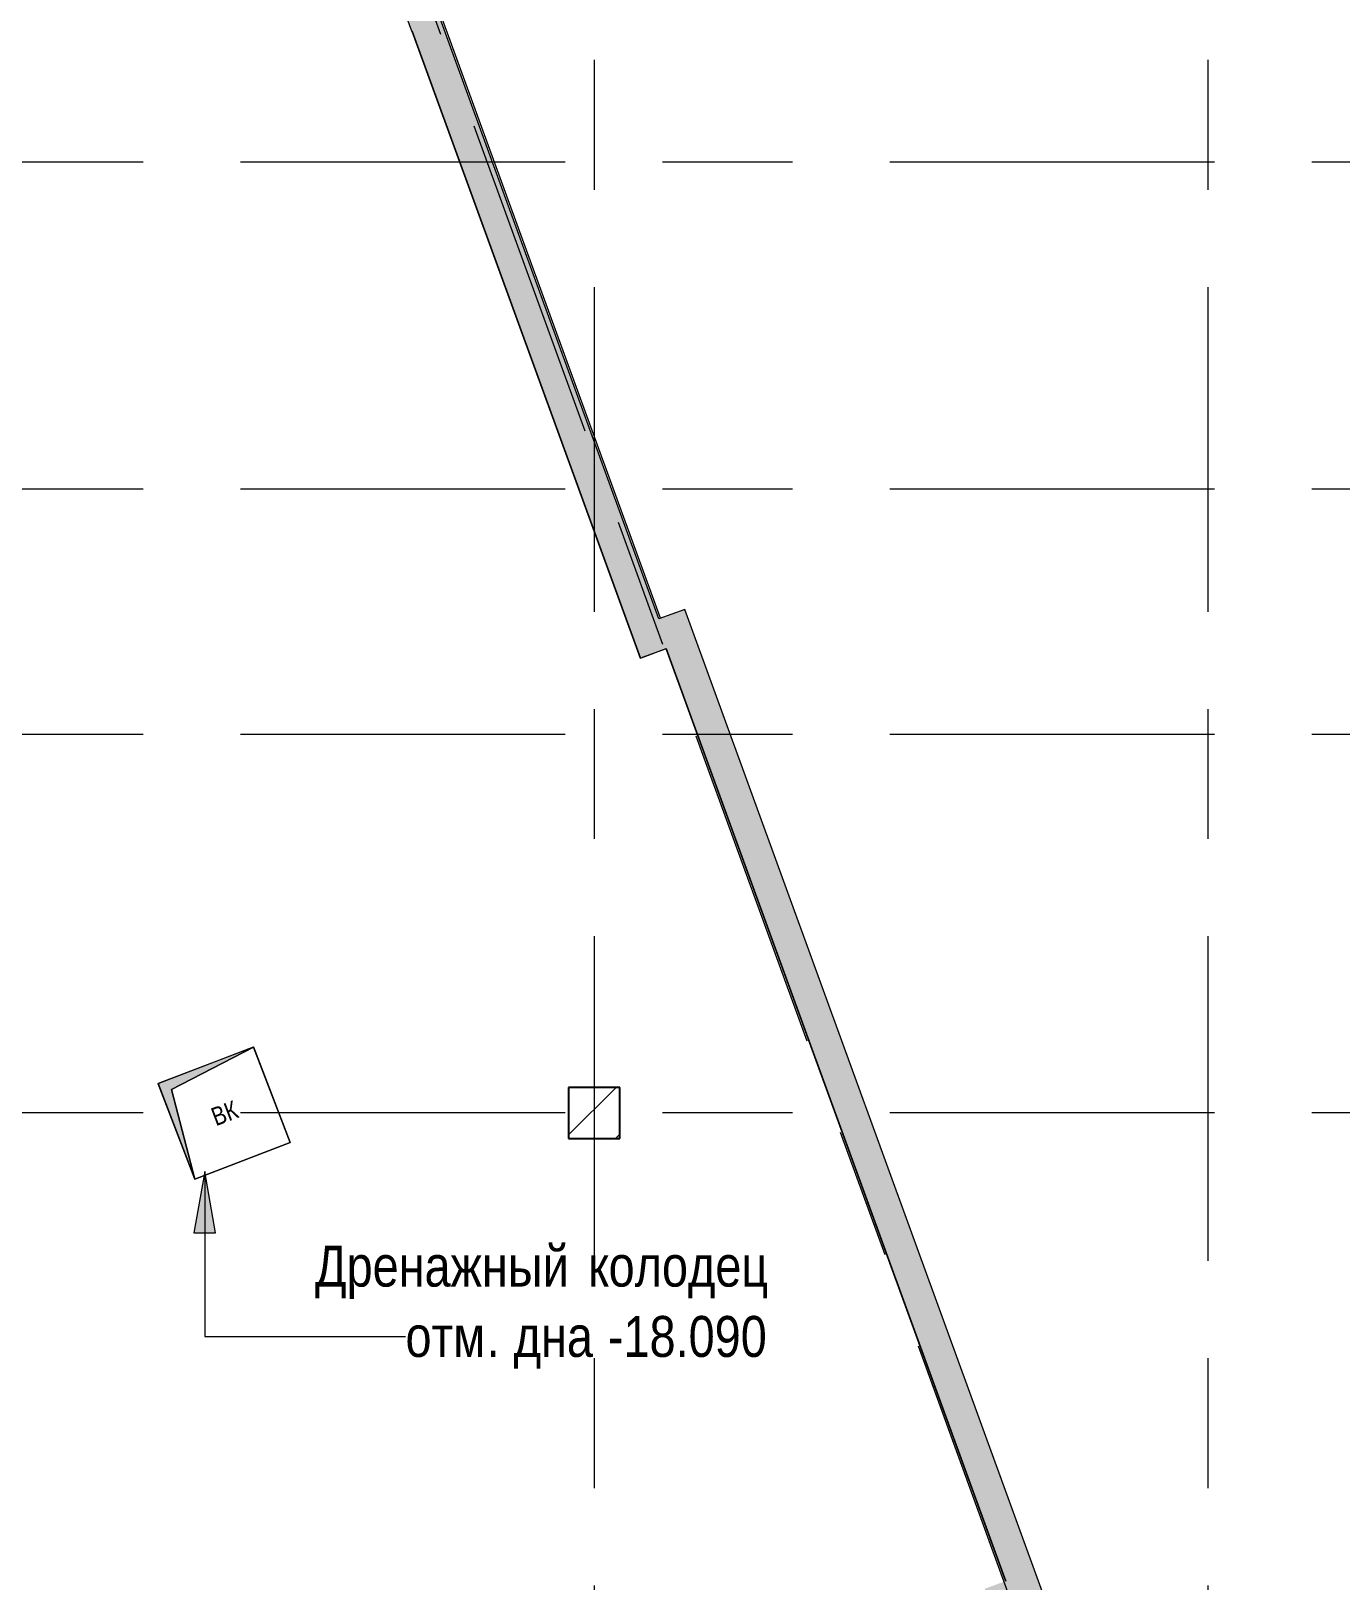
# Model space of a CAD drawing. Header units: millimetres. Extents: x 48966 to 155647, y -43515 to 30475.
# Drawn here: x 130024 to 142835, y -2161 to 12999 of the extents above; entities that cross this region are included whole.
import ezdxf

# ---------------------------------------------------------------- set-up
doc = ezdxf.new("R2010")
doc.units = ezdxf.units.MM
doc.linetypes.add('Осевые', pattern=[6350, 1270, -952.5, 3175, -952.5])
for name, color, linetype, lineweight in [('Колонны', 7, 'Continuous', 9), ('Колонны-1', 7, 'Continuous', 25), ('Обобщенные модели', 7, 'Continuous', 9), ('Оси-2', 7, 'Осевые', 9), ('Стены', 7, 'Continuous', 9), ('Стены-1', 7, 'Continuous', 18), ('Текстовые примечания', 7, 'Continuous', 9), ('Типовые аннотации', 7, 'Continuous', 9), ('Фундамент несущей конструкции', 7, 'Continuous', 9), ('Штриховка разреза-2', 7, 'Continuous', 9), ('Элементы узлов', 7, 'Continuous', 9), ('Элементы узлов-1', 7, 'Continuous', 5)]:
    doc.layers.add(name, color=color, linetype=linetype, lineweight=lineweight)
doc.layers.add('Перекрытия-1', color=7, linetype='Continuous', lineweight=9, true_color=0xffffff)
doc.styles.add('Arial', font='Arial.ttf', dxfattribs={"width": 0.8, "height": 180})
doc.styles.add('Arial Narrow_1', font='Arial Narrow.ttf', dxfattribs={"height": 400})

# ---------------------------------------------------------------- blocks, each defined once
blk = doc.blocks.new('Фундаментная плита - Фундаментная плита-408415-План -2-го этажа на отм_ -16_650')
at = {"layer": 'Фундамент несущей конструкции'}
blk.add_line((136182, 7257), (133908, 13503), dxfattribs=at)
blk = doc.blocks.new('Стена монолитная - Стена монолитная-463893-План -2-го этажа на отм_ -16_650')
at = {"layer": 'Штриховка разреза-2'}
h = blk.add_hatch(dxfattribs=at)
h.set_pattern_fill('FP_1', color=256, style=0, pattern_type=2)
h.set_pattern_definition([(45, (0, 0), (-493.914, 493.914), []), (45, (493.9, 0), (-493.914, 493.914), [873.125, -174.625, 6.706, -167.919])])
h.paths.add_polyline_path([(150600, -31683), (149464, -28563), (149198, -28563), (139688, -2433), (139941, -2341), (136417, 7342), (136164, 7250), (133890, 13496), (133761, 13880), (133620, 14260), (133469, 14636), (133308, 15008), (133136, 15375), (132955, 15737), (132763, 16094), (132561, 16445), (132349, 16791), (132128, 17130), (131898, 17463), (131658, 17790), (131409, 18109), (131152, 18422), (131331, 18601), (131027, 18974), (130714, 19339), (130392, 19695), (130060, 20042), (129718, 20381), (129368, 20710), (129010, 21030), (128643, 21341), (128268, 21641), (127872, 21941), (127495, 22212), (127097, 22482), (126692, 22741), (126280, 22989), (125863, 23226), (125438, 23452), (125009, 23667), (124573, 23871), (124132, 24062), (123687, 24242), (120934, 25332), (120559, 25419), (120508, 25147), (120076, 25222), (119643, 25287), (119208, 25342), (118772, 25387), (118335, 25422), (117898, 25447), (117460, 25462), (117022, 25467), (109837, 25467), (109837, 25717), (100342, 25717), (100342, 25467), (61832, 25467), (61593, 25461), (61356, 25442), (61120, 25411), (60883, 25367), (60654, 25312), (60426, 25244), (60201, 25165), (59981, 25074), (59766, 24971), (59557, 24858), (59354, 24733), (59157, 24598), (58968, 24453), (58787, 24298), (58614, 24134), (58450, 23962), (58296, 23781), (58151, 23592), (58016, 23395), (57891, 23192), (57778, 22983), (57675, 22768), (57584, 22548), (57497, 22297), (57437, 22095), (57381, 21863), (57338, 21629), (57307, 21393), (57288, 21155), (57282, 20917), (57282, 20357), (57032, 20357), (57032, 15267), (57282, 15267), (57282, 13317), (57132, 13317), (57132, 5867), (57032, 5867), (57032, 2617), (57242, 2617), (57242, -43), (57032, -43), (57032, -2533), (57282, -2533), (57282, -21043), (57032, -21043), (57032, -21693), (57038, -21931), (57055, -22169), (57085, -22406), (57126, -22641), (57178, -22873), (57242, -23103), (57317, -23329), (57404, -23551), (57501, -23769), (57608, -23982), (57727, -24189), (57855, -24390), (57993, -24584), (58140, -24772), (58297, -24952), (58462, -25124), (58635, -25287), (58817, -25442), (59005, -25588), (59201, -25724), (59403, -25850), (59612, -25967), (59825, -26073), (59937, -25832), (60094, -25902), (60254, -25966), (60439, -26030), (74496, -30679), (74908, -30809), (75323, -30927), (75742, -31032), (76163, -31126), (76587, -31207), (77013, -31276), (77441, -31333), (77870, -31377), (77877, -31303), (78352, -31335), (78347, -31413), (78661, -31429), (78953, -31435), (79257, -31433), (91782, -31433), (91782, -31683), (108582, -31683), (108582, -31433), (142682, -31433), (142682, -31583), (144482, -31583), (144482, -31683)], flags=0)
h.paths.add_polyline_path([(150172, -31383), (143082, -31383), (143082, -31133), (108282, -31133), (108282, -31383), (92082, -31383), (92082, -31133), (79253, -31133), (78960, -31135), (78666, -31129), (78671, -31055), (77604, -30984), (77598, -31049), (77256, -31007), (76915, -30958), (76572, -30900), (76170, -30821), (75771, -30731), (75374, -30630), (74981, -30518), (74591, -30395), (60511, -25738), (60327, -25672), (60146, -25598), (59969, -25514), (59797, -25423), (59684, -25665), (59492, -25554), (59306, -25433), (59126, -25304), (58953, -25165), (58786, -25019), (58627, -24864), (58476, -24702), (58293, -24483), (58254, -24433), (58122, -24249), (57999, -24059), (57885, -23863), (57782, -23662), (57689, -23456), (57606, -23245), (57534, -23031), (57472, -22813), (57422, -22592), (57382, -22369), (57354, -22145), (57337, -21919), (57332, -21612), (57332, -21343), (57582, -21343), (57582, -2233), (57332, -2233), (57332, -343), (57542, -343), (57542, 2917), (57332, 2917), (57332, 13017), (57582, 13017), (57582, 15567), (57332, 15567), (57332, 20057), (57582, 20057), (57582, 20917), (57588, 21147), (57607, 21377), (57638, 21605), (57681, 21831), (57737, 22054), (57804, 22274), (57883, 22490), (57974, 22702), (58077, 22908), (58190, 23108), (58314, 23302), (58448, 23489), (58592, 23669), (58746, 23840), (58909, 24003), (59080, 24156), (59260, 24301), (59447, 24435), (59641, 24559), (59841, 24672), (60047, 24774), (60259, 24865), (60475, 24945), (60695, 25012), (60918, 25068), (61144, 25111), (61372, 25142), (61602, 25161), (61832, 25167), (100642, 25167), (100642, 25417), (109537, 25417), (109537, 25167), (117027, 25167), (117429, 25163), (117830, 25150), (118231, 25129), (118752, 25089), (118852, 25079), (119297, 25030), (119468, 25010), (119776, 24967), (120083, 24920), (120472, 24852), (123521, 23985), (123942, 23816), (124376, 23630), (124772, 23448), (125179, 23248), (125581, 23038), (125978, 22818), (126369, 22587), (126754, 22347), (127133, 22097), (127505, 21837), (127870, 21568), (128229, 21290), (128580, 21003), (128955, 20679), (129260, 20402), (129589, 20089), (129967, 19707), (130024, 19647), (130334, 19313), (130636, 18972), (130928, 18623), (130720, 18462), (131013, 18079), (131297, 17688), (131570, 17291), (131835, 16887), (132089, 16477), (132333, 16061), (132572, 15629), (132791, 15211), (133005, 14778), (133208, 14341), (133400, 13898), (133581, 13451), (133752, 12999), (135984, 6866), (136237, 6958), (139557, -2162), (139351, -2237), (145045, -17883), (145067, -17883), (145067, -17943), (149042, -28863), (149254, -28863), (150061, -31080)], flags=0)
at = {"layer": 'Стены-1'}
for p, q in [((136164, 7250), (133890, 13496)), ((133752, 12999), (135984, 6866)), ((136417, 7342), (136164, 7250)), ((139941, -2341), (136417, 7342)), ((135984, 6866), (136237, 6958)), ((136237, 6958), (139557, -2162))]:
    blk.add_line(p, q, dxfattribs=at)
blk = doc.blocks.new('Колона монолитная65 - Колона монолитная-488286-План -2-го этажа на отм_ -16_650')
at = {"layer": 'Колонны'}
h = blk.add_hatch(dxfattribs=at)
h.set_pattern_fill('FP_44', color=256, style=0, pattern_type=2)
h.set_pattern_definition([(45, (-57600, -26700), (-493.914, 493.914), []), (45, (-57106.1, -26700), (-493.914, 493.914), [873.125, -174.625, 6.706, -167.919])])
h.paths.add_polyline_path([(78182, -24533), (78182, -24033), (77682, -24033), (77682, -24533)], flags=0)
at = {"layer": 'Колонны-1'}
for p, q in [((78182, -24033), (77682, -24033)), ((77682, -24033), (77682, -24533)), ((78182, -24533), (78182, -24033)), ((77682, -24533), (78182, -24533))]:
    blk.add_line(p, q, dxfattribs=at)
blk = doc.blocks.new('170_ОтверстиеПрямоугольноеВертикальное - 170_ОтверстиеПрямоугольноеВертикальное-5689100-План -2-го этажа на отм_ -16_650')
at = {"layer": 'Обобщенные модели'}
for p, q in [((-500, -501), (-500, 501)), ((-500, 501), (500, 501)), ((500, 501), (500, -501)), ((500, -501), (-500, -501))]:
    blk.add_line(p, q, dxfattribs=at)
blk = doc.blocks.new('Фундаментная плита1 - Фундаментная плита-5964020-План -2-го этажа на отм_ -16_650')
at = {"layer": 'Фундамент несущей конструкции'}
blk.add_line((136182, 7257), (133908, 13503), dxfattribs=at)

msp = doc.modelspace()

# ---------------------------------------------------------------- hatches: boundary and pattern name
at = {"layer": 'Текстовые примечания'}
msp.add_hatch(color=256, dxfattribs=at).paths.add_polyline_path([(131723.1, 1843.2), (131617.3, 1243.2), (131828.9, 1243.2)], flags=0)
at = {"layer": 'Элементы узлов-1'}
msp.add_hatch(color=256, dxfattribs=at).paths.add_polyline_path([(131625.9, 1768.9), (131396.8, 2646), (132201.3, 3061.6), (131267.5, 2703.6)], flags=0)

# ---------------------------------------------------------------- linework, layer by layer
at = {"layer": 'Оси-2'}
for p, q in [((129251.3, 26095.3), (153940.5, -41737.8)), ((135531.6, 25417.1), (135531.6, -41737.8)), ((141531.6, 25417.1), (141531.6, -41737.8)), ((150171.6, 11717.1), (50565.6, 11717.1)), ((150171.6, 8517.1), (50565.6, 8517.1)), ((150171.6, 6117.1), (50565.6, 6117.1)), ((150171.6, 2417.1), (50565.6, 2417.1))]:
    msp.add_line(p, q, dxfattribs=at)
at = {"layer": 'Перекрытия-1'}
for p, q in [((136237.3, 6957.6), (136002.4, 6872.1)), ((139556.6, -2162), (136237.3, 6957.6)), ((131625.9, 1768.9), (131267.5, 2702.5)), ((135281.6, 2167.1), (135281.6, 2667.1)), ((135281.6, 2667.1), (135781.6, 2667.1)), ((135781.6, 2667.1), (135781.6, 2167.1)), ((135781.6, 2167.1), (135281.6, 2167.1))]:
    msp.add_line(p, q, dxfattribs=at)
at = {"layer": 'Стены-1'}
for p, q in [((133749.9, 12998.7), (135982.4, 6864.8)), ((135984.3, 6865.5), (133751.8, 12999.3)), ((136237.3, 6957.6), (136235.4, 6956.9)), ((136236.1, 6955), (139554, -2160.8)), ((139555.9, -2160.1), (136237.3, 6957.6)), ((135783.6, 2669.1), (135281.6, 2669.1)), ((135281.6, 2667.1), (135781.6, 2667.1)), ((135783.6, 2667.1), (135783.6, 2669.1))]:
    msp.add_line(p, q, dxfattribs=at)
msp.add_arc((115044.9, 6190.6), 19905.4, 20, 38.06093, dxfattribs=at)
at = {"layer": 'Текстовые примечания'}
for p, q in [((131723.1, 1843.2), (131617.3, 1243.2)), ((131828.9, 1243.2), (131723.1, 1843.2)), ((131723.1, 1843.2), (131723.1, 230.5)), ((131617.3, 1243.2), (131828.9, 1243.2)), ((131723.1, 230.5), (132443, 230.5)), ((132443, 230.5), (133686.6, 230.5))]:
    msp.add_line(p, q, dxfattribs=at)
at = {"layer": 'Элементы узлов'}
for p, q in [((132201.3, 3061.6), (131267.5, 2703.6)), ((132201.3, 3061.6), (131396.8, 2646)), ((131396.8, 2646), (132201.3, 3061.6)), ((132559.6, 2126.9), (132201.3, 3061.6)), ((131267.5, 2703.6), (131625.9, 1768.9)), ((131396.8, 2646), (131625.9, 1768.9)), ((131625.9, 1768.9), (131396.8, 2646)), ((131625.9, 1768.9), (132559.6, 2126.9))]:
    msp.add_line(p, q, dxfattribs=at)

# ---------------------------------------------------------------- block references
at = {"layer": 'Колонны'}
msp.add_blockref('Колона монолитная65 - Колона монолитная-488286-План -2-го этажа на отм_ -16_650', (57600, 26700), dxfattribs=at)
at = {"layer": 'Стены'}
msp.add_blockref('Стена монолитная - Стена монолитная-463893-План -2-го этажа на отм_ -16_650', (0, 0), dxfattribs=at)
at = {"layer": 'Фундамент несущей конструкции'}
for name in ['Фундаментная плита - Фундаментная плита-408415-План -2-го этажа на отм_ -16_650', 'Фундаментная плита1 - Фундаментная плита-5964020-План -2-го этажа на отм_ -16_650']:
    msp.add_blockref(name, (0, 0), dxfattribs=at)
at = {"layer": 'Элементы узлов', "rotation": 20.97642846405259}
msp.add_blockref('170_ОтверстиеПрямоугольноеВертикальное - 170_ОтверстиеПрямоугольноеВертикальное-5689100-План -2-го этажа на отм_ -16_650', (131913.6, 2415.3), dxfattribs=at)

# ---------------------------------------------------------------- texts
at = {"layer": 'Текстовые примечания', "char_height": 400, "attachment_point": 1, "style": 'Arial Narrow_1'}
for s, insert, width in [('Дренажный', (132800.2, 1118.4), 3078.48), ('\\fArial Narrow|b0|i0|c204|p34|; ', (135340.2, 1118.4), 160.337), ('колодец', (135472.5, 1118.4), 2196.624), ('отм', (133686.6, 430.5), 962.025), ('дна', (134744.9, 430.5), 962.025), (' -18.090', (135538.6, 430.5), 2116.455), ('. ', (134480.3, 430.5), 320.675)]:
    msp.add_mtext(s, dxfattribs=dict(at, insert=insert, width=width))
at = {"layer": 'Типовые аннотации', "insert": (131768, 2453.7), "char_height": 180, "width": 307.848, "attachment_point": 1, "rotation": 20.97643, "style": 'Arial'}
msp.add_mtext('ВК', dxfattribs=at)

doc.saveas('drawing.dxf')
